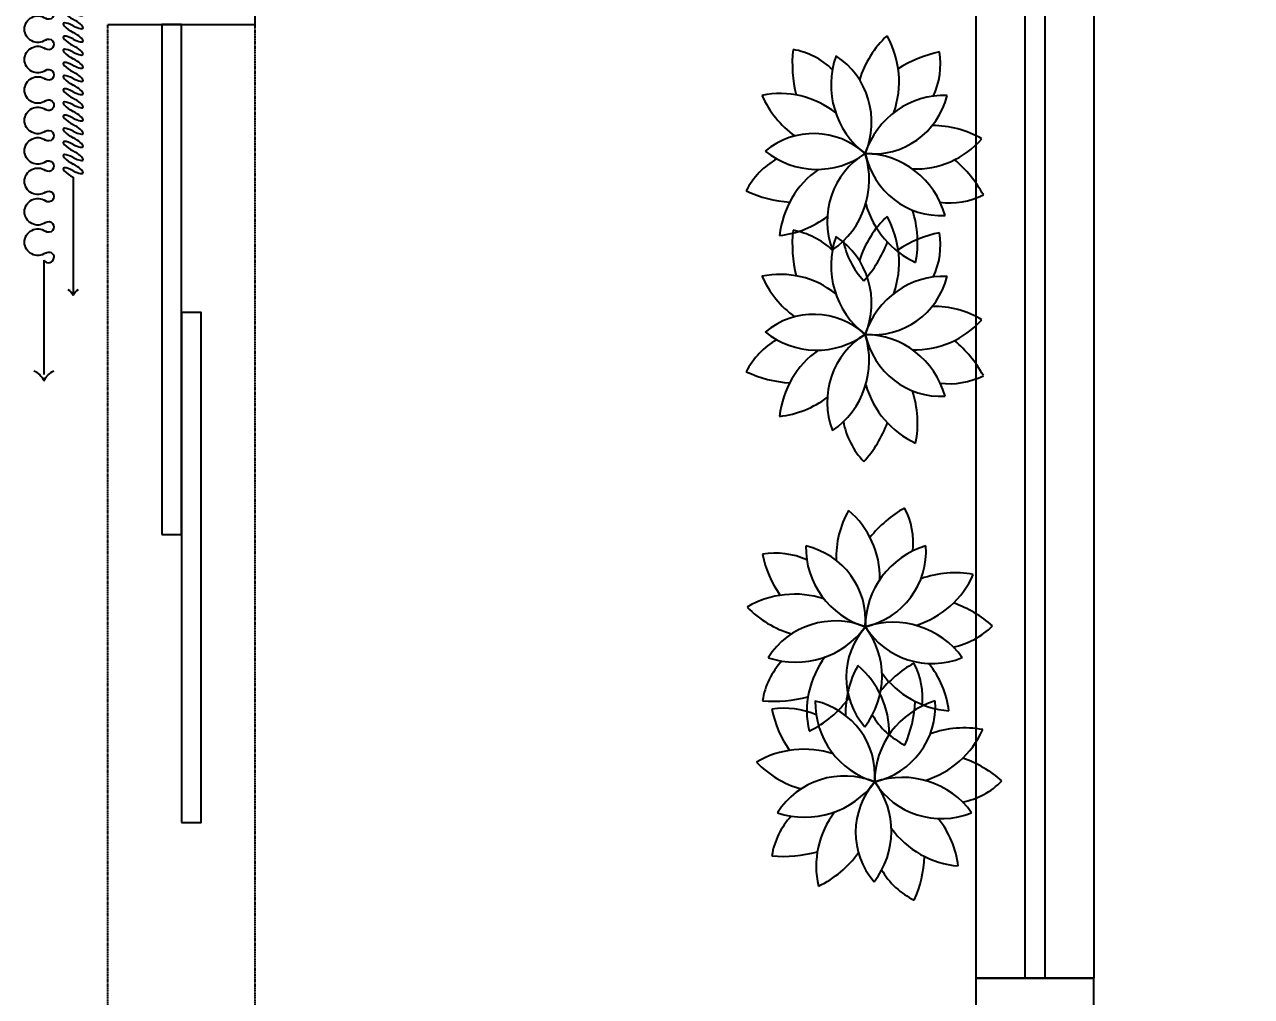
# Model space of a CAD drawing. Header units: millimetres. Extents: x 148889 to 229003, y -70503 to 111106.
# Drawn here: x 214506 to 217007, y -62714 to -60731 of the extents above; entities that cross this region are included whole.
import ezdxf

# ---------------------------------------------------------------- set-up
doc = ezdxf.new("R2010")
doc.units = ezdxf.units.MM
doc.linetypes.add('HIDDEN', pattern=[0.375, 0.25, -0.125])
for name, color, linetype in [('C-门套', 16, 'Continuous'), ('P-原墙线', 7, 'Continuous'), ('P-外部尺寸', 44, 'Continuous'), ('P-活动家具', 3, 'Continuous'), ('P-窗', 3, 'Continuous'), ('P-门', 1, 'Continuous')]:
    doc.layers.add(name, color=color, linetype=linetype)
doc.styles.add('Arial', font='arial.ttf')
doc.dimstyles.new('1比80', dxfattribs={"dimscale": 80, "dimtxt": 2, "dimasz": 1.25, "dimexe": 1, "dimexo": 1, "dimgap": 0.25, "dimtad": 1, "dimdec": 0, "dimrnd": 0.005, "dimzin": 0, "dimdsep": 46, "dimtxsty": 'Arial', "dimblk": 'ARCHTICK', "dimcen": 0.125, "dimdle": 1, "dimclrd": 44, "dimclre": 44, "dimclrt": 50, "dimadec": 0, "dimazin": 0, "dimtfac": 1, "dimtdec": 0, "dimtix": 1, "dimtmove": 2, "dimatfit": 3, "dimldrblk": 'DOT', "dimfxl": 5, "dimfxlon": 1, "dimtvp": 1, "dimtolj": 1, "dimtzin": 0, "dimarcsym": 0})

# ---------------------------------------------------------------- blocks, each defined once
blk = doc.blocks.new('_ArchTick')
at = {"color": 0, "linetype": 'ByBlock', "const_width": 0.15}
blk.add_lwpolyline([(-0.5, -0.5), (0.5, 0.5)], dxfattribs=at)
blk = doc.blocks.new('*D311')
at = {"layer": 'P-外部尺寸', "color": 44, "lineweight": -2, "transparency": 16777216}
for p, q in [((218361.2, -64106.1), (218361.2, -60331.1)), ((217961.2, -60411.1), (218441.2, -60411.1)), ((217961.2, -64026.1), (218441.2, -64026.1))]:
    blk.add_line(p, q, dxfattribs=at)
at = {"layer": 'P-外部尺寸', "color": 44, "lineweight": -2, "transparency": 16777216, "xscale": 100, "yscale": 100, "zscale": 100}
for p, rotation in [((218361.2, -60411.1), 90), ((218361.2, -64026.1), 270)]:
    blk.add_blockref('_ArchTick', p, dxfattribs=dict(at, rotation=rotation))
at = {"layer": 'P-外部尺寸', "color": 50, "transparency": 16777216, "insert": (218259.4, -62218.6), "char_height": 160, "attachment_point": 5, "rotation": 90, "style": 'Arial'}
blk.add_mtext('\\A1;3615', dxfattribs=at)
blk = doc.blocks.new('_Dot')
at = {"color": 0, "linetype": 'ByBlock', "lineweight": -2}
blk.add_line((-0.5, 0), (-1, 0), dxfattribs=at)
at = {"color": 0, "linetype": 'ByBlock', "const_width": 0.5}
blk.add_lwpolyline([(-0.25, 0, 1), (0.25, 0, 1)], format="xyb", close=True, dxfattribs=at)
blk = doc.blocks.new('A$C040036E0')
at = {"layer": 'P-活动家具', "color": 252}
for centre, major_axis, start_param, end_param in [((385.7, 383.1), (202.1, 29.1), 2.498092, 3.028027), ((82.6, 339.5), (186.3, 26.8), -0.154769, 0.708626), ((448.8, 269.5), (251.2, 36.2), 1.958443, 2.327421), ((180.6, 411.7), (156.5, 22.5), -0.252922, 0.335933), ((293.2, 403.6), (171.7, 24.7), 2.980605, 4.267607), ((81.8, 253.7), (158.3, 22.8), -0.226113, 1.19114), ((414.6, 243.8), (171.7, 24.7), 1.723968, 3.01097), ((205, 393.6), (158.3, 22.8), -1.48275, -0.065497), ((56.6, 236.5), (156.5, 22.5), 1.003715, 1.592571), ((279.1, 443.3), (251.2, 36.2), 3.21508, 3.584058), ((422.8, 151.2), (202.1, 29.1), 1.241454, 1.77139), ((288.5, 419.9), (186.3, 26.8), -1.411406, -0.548011), ((95.8, 123.3), (186.3, 26.8), 1.101868, 1.965263), ((148.9, 419), (202.1, 29.1), 3.754729, 4.284664), ((331.6, 56.6), (251.2, 36.2), 0.701806, 1.070784), ((178.9, 96.5), (158.3, 22.8), 1.030524, 2.447777), ((296.3, 80.4), (171.7, 24.7), 0.467331, 1.754333), ((99.9, 338.9), (171.7, 24.7), 4.237242, 5.524244), ((362, 139.2), (158.3, 22.8), 2.287161, 3.704414), ((101.8, 139.2), (171.7, 24.7), -0.789306, 0.497696), ((378.1, 322.8), (158.3, 22.8), 3.543798, 4.961051), ((388.3, 351.3), (156.5, 22.5), -1.509559, -0.920704), ((309.9, 70), (186.3, 26.8), 2.358505, 3.2219), ((187.7, 67.8), (156.5, 22.5), 2.260352, 2.849208), ((208.9, 43.6), (202.1, 29.1), -0.015183, 0.514753), ((429, 253.3), (186.3, 26.8), 3.615142, 4.478537), ((56.9, 337.8), (251.2, 36.2), 4.471717, 4.840695), ((39.6, 209.1), (202.1, 29.1), -1.27182, -0.741884), ((89.4, 98.8), (251.2, 36.2), -0.554831, -0.185853), ((392.7, 138.7), (156.5, 22.5), 3.516989, 4.105845)]:
    blk.add_ellipse(centre, major_axis=major_axis, ratio=0.978972, start_param=start_param, end_param=end_param, dxfattribs=at)
blk = doc.blocks.new('A$C3A1E34E2')
at = {"color": 0, "linetype": 'ByBlock'}
for p, q in [((899.3, 121.9), (1231.8, 121.9)), ((657.5, 36.8, 0), (1000.5, 36.8, 0))]:
    blk.add_line(p, q, dxfattribs=at)
for centre, start, end in [((1016.9, 68.9, 0), 206.8177, 243.0269), ((1016.9, 4.6, 0), 116.9731, 153.1823)]:
    blk.add_arc(centre, 36.1, start, end, dxfattribs=at)
for centre, major_axis, start_param, end_param in [((48.4, 139.7), (-27.4, 27.4), -0.785341, 1.400999), ((48.4, 139.7), (-27.4, 27.4), 3.311504, 5.497844), ((137.1, 139.7), (27.4, 27.4), 0.785455, 2.971795), ((137.1, 139.7), (27.4, 27.4), 4.8823, 7.06864), ((225.8, 139.7), (-27.4, 27.4), -0.785341, 1.400999), ((225.8, 139.7), (27.4, 27.4), 4.8823, 7.06864), ((314.4, 139.7), (27.4, 27.4), 0.785341, 2.971681), ((314.4, 139.7), (27.4, 27.4), 4.882187, 7.068527), ((403.1, 139.7), (27.4, 27.4), 0.785341, 2.971681), ((403.1, 139.7), (27.4, 27.4), 4.882187, 7.068527), ((491.8, 139.7), (-27.4, 27.4), -0.785341, 1.400999), ((491.8, 139.7), (-27.4, 27.4), 3.311504, 5.497844), ((580.5, 139.7), (27.4, 27.4), 0.785455, 2.971795), ((580.5, 139.7), (27.4, 27.4), 4.8823, 7.06864), ((669.1, 139.7), (-27.4, 27.4), -0.785341, 1.400999), ((669.1, 139.7), (27.4, 27.4), 4.8823, 7.06864), ((757.8, 139.7), (27.4, 27.4), 0.785341, 2.971681), ((757.8, 139.7), (27.4, 27.4), 4.882187, 7.068527), ((846.5, 139.7), (27.4, 27.4), 0.785341, 2.971681), ((846.5, 139.7), (27.4, 27.4), 4.882187, 7.068527), ((1280.2, 181), (46.9, 46.9), 2.824252, 3.456222), ((92.7, 108.3), (-11, 11), 0.169911, 4.542591), ((181.4, 108.3), (11, 11), 1.740708, 6.113388), ((270.1, 108.3), (-11, 11), 0.169911, 4.542591), ((358.8, 108.3), (11, 11), 1.740594, 6.113274), ((447.4, 108.3), (-11, 11), 0.169798, 2.356194), ((447.4, 108.3), (11, 11), 3.927048, 6.113388), ((536.1, 108.3), (-11, 11), 0.169911, 4.542591), ((624.8, 108.3), (11, 11), 1.740708, 6.113388), ((713.5, 108.3), (-11, 11), 0.169911, 4.542591), ((802.1, 108.3), (11, 11), 1.740594, 6.113274), ((890.8, 108.3), (-11, 11), 0.169798, 2.356194), ((1280.2, 62.9), (-46.9, 46.9), -0.314629, 0.31734)]:
    blk.add_ellipse(centre, major_axis=major_axis, ratio=1, start_param=start_param, end_param=end_param, dxfattribs=at)
at = {"color": 0, "linetype": 'ByBlock', "extrusion": (0, 0, -1)}
blk.add_ellipse((890.8, 108.3), major_axis=(13.9, 8.4), ratio=0.942431, start_param=-0.491972, end_param=2.091434, dxfattribs=at)
at = {"color": 0, "extrusion": (0, 0, -1)}
for centre, start_param, end_param in [((14.5, 36.8, 0), 1.716714, 4.546394), ((33.7, 36.8, 0), -1.424879, 1.716714), ((52.9, 36.8, 0), 1.716714, 4.858306), ((72.1, 36.8, 0), -1.424879, 1.716714), ((91.3, 36.8, 0), 1.716714, 4.858306), ((110.5, 36.8, 0), -1.424879, 1.716714), ((129.7, 36.8, 0), 1.716714, 4.858306), ((148.9, 36.8, 0), -1.424879, 1.716714), ((168.1, 36.8, 0), 1.716714, 4.858306), ((187.3, 36.8, 0), -1.424879, 1.716714), ((206.5, 36.8, 0), 1.716714, 4.858306), ((225.7, 36.8, 0), -1.424879, 1.716714), ((244.9, 36.8, 0), 1.716714, 4.858306), ((264, 36.8, 0), -1.424879, 1.716714), ((283.2, 36.8, 0), 1.716714, 4.858306), ((302.4, 36.8, 0), -1.424879, 1.716714), ((321.6, 36.8, 0), 1.716714, 4.858306), ((340.8, 36.8, 0), -1.424879, 1.716714), ((360, 36.8, 0), 1.716714, 4.858306), ((379.2, 36.8, 0), -1.424879, 1.716714), ((398.4, 36.8, 0), 1.716714, 4.858306), ((417.6, 36.8, 0), -1.424879, 1.716714), ((436.8, 36.8, 0), 1.716714, 4.858306), ((456, 36.8, 0), -1.424879, 1.716714), ((475.2, 36.8, 0), 1.716714, 4.858306), ((494.4, 36.8, 0), -1.424879, 1.716714), ((513.6, 36.8, 0), 1.716714, 4.858306), ((532.7, 36.8, 0), -1.424879, 1.716714), ((551.9, 36.8, 0), 1.716714, 4.858306), ((571.1, 36.8, 0), -1.424879, 1.716714), ((590.3, 36.8, 0), 1.716714, 4.858306), ((609.5, 36.8, 0), -1.424879, 1.716714), ((628.7, 36.8, 0), 1.716714, 4.858306), ((647.9, 36.8, 0), -1.424879, 1.716714)]:
    blk.add_ellipse(centre, major_axis=(-16.5, 28.6), ratio=0.254545, start_param=start_param, end_param=end_param, dxfattribs=at)

msp = doc.modelspace()

# ---------------------------------------------------------------- linework, layer by layer
at = {"layer": 'C-门套', "linetype": 'HIDDEN'}
msp.add_lwpolyline([(214675.9, -60731.1), (214975.9, -60731.1), (214975.9, -62751.1), (214675.9, -62751.1)], close=True, dxfattribs=at)
at = {"layer": 'P-原墙线'}
for p, q in [((214975.9, -60051.1), (214975.9, -60731.1)), ((214675.9, -60731.1), (214975.9, -60731.1)), ((216445.9, -63926.1), (216445.9, -62676.1)), ((216445.9, -62676.1), (216685.9, -62676.1)), ((216685.9, -63736.1), (216685.9, -62676.1))]:
    msp.add_line(p, q, dxfattribs=at)
at = {"layer": 'P-窗'}
for p, q in [((216545.9, -62676.1), (216545.9, -60701.1)), ((216585.9, -60701.1), (216585.9, -62676.1))]:
    msp.add_line(p, q, dxfattribs=at)
msp.add_lwpolyline([(216445.9, -60701.1), (216685.9, -60701.1), (216685.9, -62676.1), (216445.9, -62676.1)], close=True, dxfattribs=at)
at = {"layer": 'P-门'}
for points in [[(214785.9, -61771.1), (214825.9, -61771.1), (214825.9, -60731.1), (214785.9, -60731.1)], [(214825.9, -62358.7), (214865.9, -62358.7), (214865.9, -61318.7), (214825.9, -61318.7)]]:
    msp.add_lwpolyline(points, close=True, dxfattribs=at)

# ---------------------------------------------------------------- block references
at = {"layer": 'P-活动家具', "color": 252, "xscale": -0.7000000000007276, "yscale": 0.7000000000007276, "zscale": 0.7000000000000002, "rotation": 90}
msp.add_blockref('A$C3A1E34E2', (214631, -60582.5, 3.8), dxfattribs=at)
at = {"layer": 'P-活动家具', "rotation": 268.979637480398}
for p in [(215983, -60748.9), (215983, -61117.7)]:
    msp.add_blockref('A$C040036E0', p, dxfattribs=at)
at = {"layer": 'P-活动家具'}
for p in [(215979, -62200.7), (215998.1, -62517)]:
    msp.add_blockref('A$C040036E0', p, dxfattribs=at)

# ---------------------------------------------------------------- dimensions: what is measured, and where the dimension line sits
at = {"layer": 'P-外部尺寸'}
dim = msp.add_linear_dim(base=(218361.2, -60411.1), p1=(215774.2, -64026.1), p2=(214675.9, -60411.1), angle=90, dimstyle='1比80', dxfattribs=at)
dim.commit()
dim.dimension.update_dxf_attribs({"geometry": '*D311', "text_midpoint": (218259.4, -62218.6)})

doc.saveas('drawing.dxf')
